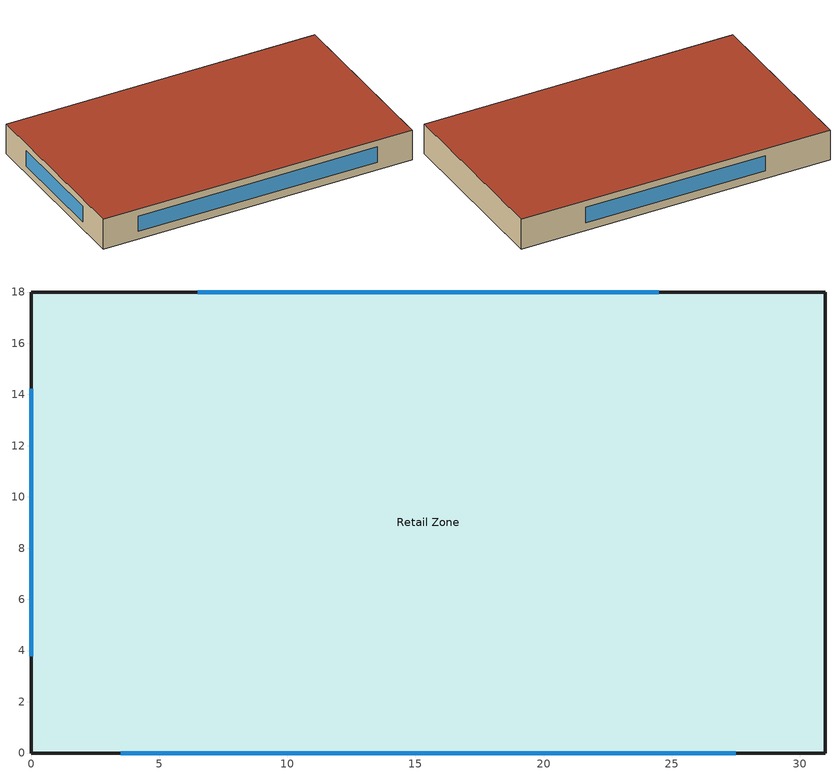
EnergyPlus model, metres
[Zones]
Retail Zone
 floor ground (Ground Floor): 31,0 0,0 0,18 31,18 z0
 wall outside (Ext Wall): 0,0 31,0 31,18 0,18 0,0 z0:3.1
 window (Window): 3.49,0 27.51,0 / 24.51,18 6.49,18 / 0,14.23 0,3.77 z0.8:2.4
 roof outside (Roof): 31,18 0,18 0,0 31,0 z3.1
[Building]
Retail Tampa: North Axis {deg}=30; Terrain=Suburbs; Loads Convergence Tolerance Value=0.04; Temperature Convergence Tolerance Value=0.4; Solar Distribution=FullExterior; Maximum Number of Warmup Days=25; Minimum Number of Warmup Days=6
[Material]
Gypsum 12.7mm: Smooth, 0.0127, 0.16, 784.9, 830, 0.9, 0.92, 0.92
Wall Insulation: MediumRough, 0.0709, 0.049, 265, 836.8, 0.9, 0.7, 0.7
Roof Membrane: VeryRough, 0.0095, 0.16, 1121.29, 1460, 0.9, 0.7, 0.7
Roof Insulation: MediumRough, 0.1826, 0.049, 265, 836.8, 0.9, 0.7, 0.7
HW Concrete 100mm: MediumRough, 0.1, 1.311, 2240, 836.8, 0.9, 0.7, 0.7
Carpet 12.7mm: VeryRough, 0.0127, 0.06, 288, 1380, 0.9, 0.8, 0.8
[WindowMaterial:SimpleGlazingSystem]
Simple Glazing: U-Factor {W/m2-K}=2.6; Solar Heat Gain Coefficient=0.29; Visible Transmittance=0.4
[Construction]
Ext Wall: Gypsum 12.7mm, Wall Insulation, Gypsum 12.7mm
Roof: Roof Membrane, Roof Insulation, HW Concrete 100mm
Ground Floor: HW Concrete 100mm, Carpet 12.7mm
Window: Simple Glazing
[Zone]
Retail Zone: 0, 0, 0, 1
[People]
Retail People: Zone or ZoneList or Space or SpaceList=Retail Zone; Number of People Schedule=Occupancy Sch; Number of People Calculation Method=Area/Person; Floor Area per Person {m2/person}=10.5; Fraction Radiant=0.3; Sensible Heat Fraction=autocalculate; Activity Level Schedule=Activity Sch
[Lights]
Retail Lights: Zone or ZoneList or Space or SpaceList=Retail Zone; Schedule=Lighting Sch; Design Level Calculation Method=Watts/Area; Watts per Zone Floor Area {W/m2}=10.1; Return Air Fraction=0; Fraction Radiant=0.7; Fraction Visible=0.2; Fraction Replaceable=1
[ElectricEquipment]
Retail Equipment: Zone or ZoneList or Space or SpaceList=Retail Zone; Schedule=Equipment Sch; Design Level Calculation Method=Watts/Area; Watts per Zone Floor Area {W/m2}=2.9; Fraction Latent=0; Fraction Radiant=0.5; Fraction Lost=0
[ZoneInfiltration:DesignFlowRate]
Retail Infiltration: Zone or ZoneList or Space or SpaceList=Retail Zone; Schedule=Always On; Design Flow Rate Calculation Method=AirChanges/Hour; Air Changes per Hour {1/hr}=0.6; Constant Term Coefficient=1; Temperature Term Coefficient=0; Velocity Term Coefficient=0; Velocity Squared Term Coefficient=0
[HVACTemplate:Thermostat]
Retail Thermostat: Heating Setpoint Schedule=Heating Setpoint Sch; Cooling Setpoint Schedule=Cooling Setpoint Sch
[HVACTemplate:Zone:PTAC]
Retail Zone: Template Thermostat=Retail Thermostat; Cooling Supply Air Flow Rate {m3/s}=autosize; Heating Supply Air Flow Rate {m3/s}=autosize; Outdoor Air Method=Flow/Person; Outdoor Air Flow Rate per Person {m3/s}=0.008; Outdoor Air Flow Rate per Zone Floor Area {m3/s-m2}=0; Outdoor Air Flow Rate per Zone {m3/s}=0; Supply Fan Operating Mode Schedule=Cycling Fan Sch; Supply Fan Placement=DrawThrough; Supply Fan Total Efficiency=0.7; Supply Fan Delta Pressure {Pa}=125; Supply Fan Motor Efficiency=0.9; Cooling Coil Type=SingleSpeedDX; Cooling Coil Gross Rated Total Capacity {W}=autosize; Cooling Coil Gross Rated Sensible Heat Ratio=autosize; Cooling Coil Gross Rated Cooling COP {W/W}=3; Heating Coil Type=Electric; Heating Coil Capacity {W}=autosize
[Schedule:Compact]
Always On: Fraction, Through: 12/31, For: AllDays, Until: 24:00, 1
Cycling Fan Sch: Any Number, Through: 12/31, For: AllDays, Until: 24:00, 0
Activity Sch: Any Number, Through: 12/31, For: AllDays, Until: 24:00, 130
Occupancy Sch: Fraction, Through: 12/31, For: AllDays, Until: 09:00, 0, Until: 21:00, 1, Until: 24:00, 0
Lighting Sch: Fraction, Through: 12/31, For: AllDays, Until: 09:00, 0.15, Until: 21:00, 1, Until: 24:00, 0.15
Equipment Sch: Fraction, Through: 12/31, For: AllDays, Until: 09:00, 0.2, Until: 21:00, 0.8, Until: 24:00, 0.2
Heating Setpoint Sch: Temperature, Through: 12/31, For: AllDays, Until: 09:00, 13.5, Until: 21:00, 22, Until: 24:00, 13.5
Cooling Setpoint Sch: Temperature, Through: 12/31, For: AllDays, Until: 09:00, 27.5, Until: 21:00, 24, Until: 24:00, 27.5
